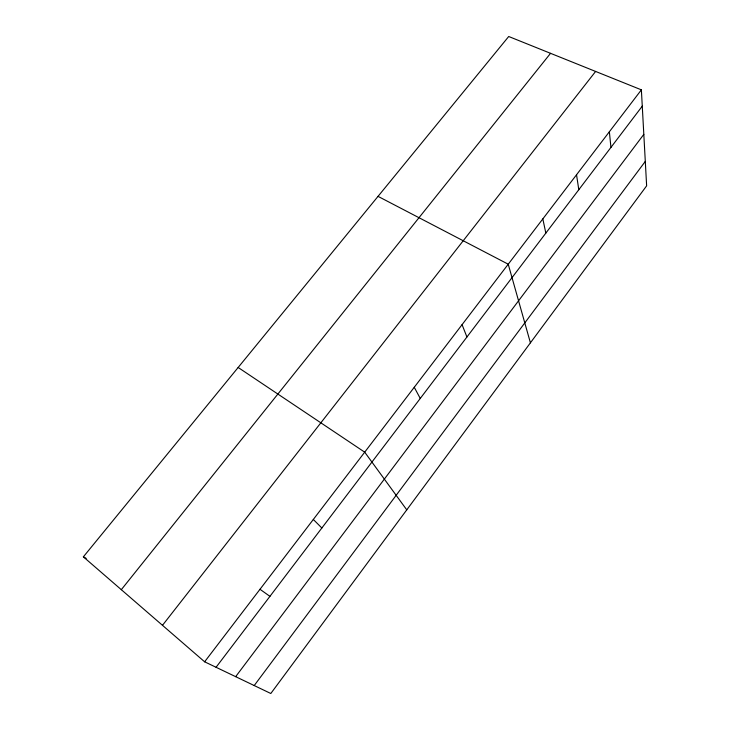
<?xml version="1.0" encoding="UTF-8"?>
<svg xmlns="http://www.w3.org/2000/svg" width="730" height="730" viewBox="0 0 730 730"><rect width="100%" height="100%" fill="white"/><g stroke="black" fill="none" stroke-linecap="round" stroke-linejoin="round"><path stroke-width="1.09" d="M254.213 685.552L645.302 161.394M235.662 676.664L643.814 134.366M216.062 667.275L642.272 106.151M204.628 661.8L641.378 89.845L508.71 36.5L83.366 556.835L204.628 661.8L270.812 693.5L646.634 185.84L641.378 89.845M162.489 625.318L595.616 71.44M121.308 589.685L550.548 53.326M378.03 196.361L508.235 264.205L530.418 342.835M83.366 556.835L86.204 558.413M238.153 367.473L364.708 452.162L406.765 509.859M259.999 589.283L269.927 596.355M313.316 519.459L321.848 528M414.257 387.274L420.252 398.443M462.072 324.658L466.926 337.005M542.828 218.9L545.839 233.107M576.536 174.762L578.799 189.709M609.367 131.765L610.937 147.405"/></g></svg>
